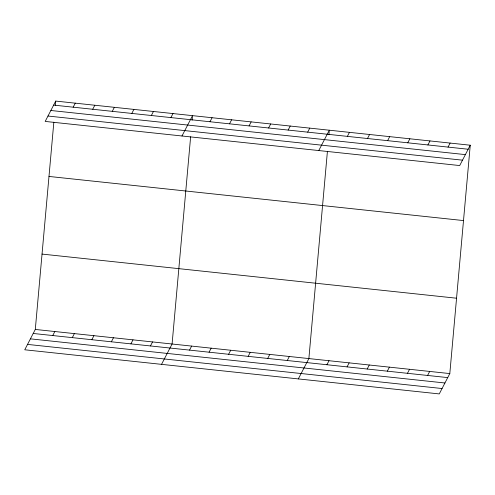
<?xml version="1.0" encoding="UTF-8"?>
<svg xmlns="http://www.w3.org/2000/svg" width="495" height="495" viewBox="0 0 495 495"><rect width="100%" height="100%" fill="white"/><g stroke="black" fill="none" stroke-linecap="round" stroke-linejoin="round"><path stroke-width="0.74" d="M470.25 145.214L459.707 165.559L45.187 121.424L55.731 101.079L470.25 145.214L449.813 373.577L439.269 393.921L24.75 349.786L35.294 329.441L53.844 122.178M55.329 105.602L55.731 101.079M190.637 136.744L172.087 344.006L161.543 364.351M192.116 120.167L192.524 115.644L181.981 135.989M327.424 151.309L308.874 358.572L298.33 378.916M328.909 134.727L329.311 130.21L318.768 150.548M73.186 107.186L75.271 103.158M92.732 109.265L94.817 105.243M112.272 111.344L114.357 107.322M131.812 113.423L133.898 109.401M151.352 115.508L153.438 111.48M52.748 335.548L54.834 331.526M170.899 117.587L172.984 113.565M72.295 337.627L74.38 333.605M91.835 339.706L93.92 335.684M209.979 121.745L212.064 117.723M111.375 341.791L113.46 337.769M229.519 123.83L231.604 119.802M130.915 343.87L133 339.848M249.065 125.909L251.151 121.888M150.461 345.949L152.547 341.927M268.606 127.988L270.691 123.967M288.146 130.067L290.231 126.046M189.542 350.114L191.627 346.092M307.686 132.153L309.771 128.125M209.082 352.193L211.167 348.171M228.622 354.272L230.707 350.25M347.36 136.373L349.445 132.351M248.168 356.351L250.253 352.329M367.494 138.52L369.579 134.498M267.708 358.436L269.794 354.414M387.628 140.66L389.714 136.639M287.249 360.515L289.334 356.493M407.762 142.808L409.848 138.786M427.897 144.948L429.982 140.927M326.923 364.741L329.008 360.719M448.031 147.095L450.116 143.067M347.057 366.882L349.142 362.86M367.191 369.029L369.276 365.001M387.325 371.17L389.41 367.148M407.459 373.31L409.544 369.289M427.593 375.457L429.679 371.436M53.646 105.101L468.165 149.236M50.855 110.49L465.374 154.619M47.978 116.034L462.497 160.17M48.986 176.443L463.506 220.572M42.038 254.083L456.557 298.219M35.294 329.441L449.813 373.577M33.208 333.469L447.728 377.598M30.418 338.852L444.937 382.988M27.541 344.402L442.06 388.532"/></g></svg>
